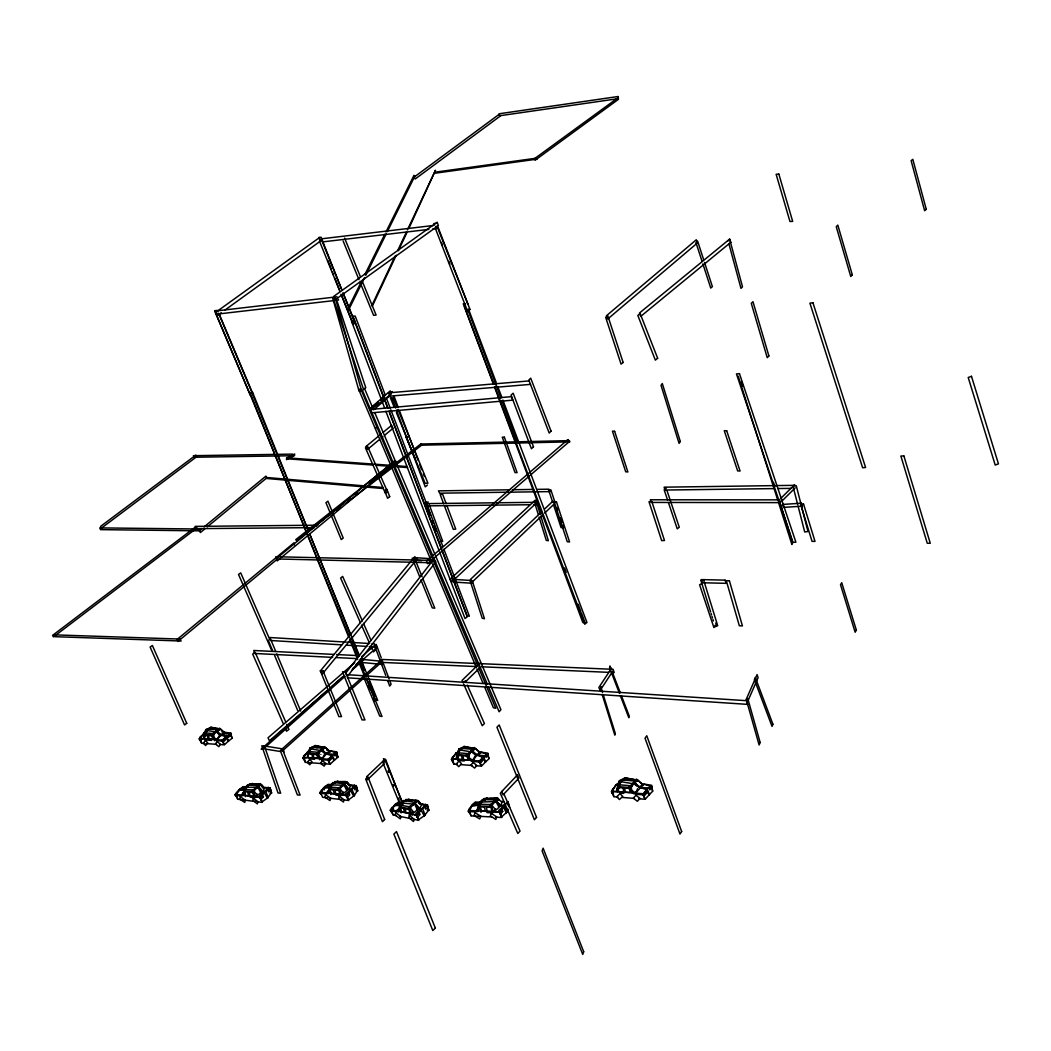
<?xml version="1.0" encoding="UTF-8"?>
<svg xmlns="http://www.w3.org/2000/svg" width="1051" height="1051" viewBox="0 0 1051 1051"><rect width="100%" height="100%" fill="white"/><g stroke="black" fill="none" stroke-linecap="round" stroke-linejoin="round"><path stroke-width="0.75" stroke-dasharray="5 3.75" d="M319.819 754.211L321.33 754.434"/><path stroke-width="1.5" d="M457.947 758.205L457.921 760.517L458.131 759.006M458.551 753.239L458.709 749.271L464.135 746.486L464.082 747.55M205.116 735.805L206.101 729.447L203.881 733.164L203.513 737.368L205.746 733.651M205.392 736.869L205.51 735.49M309.48 753.147L310.15 747.878L308.035 751.82L307.509 756.208M618.842 785.058L619.341 780.867L624.951 777.858L624.82 778.975M458.157 755.551L458.972 749.547L458.538 756.011M618.816 785.964L619.63 781.169L619.486 788.171M618.264 789.156L618.54 787.567M252.082 784.506L252.411 783.402L246.105 786.739L245.133 789.879M408.576 800.087L408.957 798.996L402.165 802.438M337.397 782.167L337.791 781.038L331.485 784.453L330.342 787.672M246 788.368L246.985 785.898L242.558 795.896L245.146 790.536M401.298 803.844L397.909 811.096L402.651 801.637L408.287 799.824M637.589 788.631L635.198 794.201L644.421 794.924L647.403 787.922L640.033 787.37M331.236 786.122L332.339 783.586L327.859 793.847L330.29 788.355M747.668 701.503L758.099 677.685L757.088 674.611L745.882 700.137M402.559 802.767L403.111 801.545L398.132 811.963L401.062 806.156M479.453 805.184L481.135 801.598L487.02 797.827L486.455 799.102L488.925 798.786M395.176 255.958L371.804 305.618L372.33 306.104L396.227 255.301M397.856 250.269L406.356 232.166M407.42 229.919L435.508 170.223L408.984 228.159M398.368 250.755L406.868 232.665M508.132 809.217L506.437 812.817L503.219 806.879L504.927 803.292M470.073 811.333L469.324 812.87L468.155 811.109L469.652 808.035M474.842 756.326L472.333 761.476L480.557 762.067L483.683 755.616L475.472 755.038L470.914 751.229L474.356 747.537L480.189 752.516L478.494 754.355M360.927 282.522L347.855 308.928L348.748 309.664L364.631 277.569M364.868 274.561L384.85 234.189M385.953 231.982L413.976 175.359L414.83 176.108L387.359 231.614M365.748 275.309L386.269 233.834M479.808 804.724L477.706 811.714L481.87 800.665L480.425 803.49M324.995 753.646L321.685 759.728L329.186 760.267L332.484 754.171L324.995 753.646L320.7 750.007L324.404 746.538L329.896 751.294M495.428 808.731L493.865 811.503L500.079 812.502L503.968 805.539L499.829 804.882M471.886 806.222L469.166 810.82L471.006 815.668M613.285 788.605L611.393 791.771L612.378 793.728L613.14 792.454M375.838 427.573L375.549 428.887M619.919 786.726L616.963 791.429L611.774 791.705L616.214 784.65L619.67 784.466M612.772 671.221L600.108 690.454L598.86 687.485L611.537 668.265M321.553 793.466L320.91 794.438L319.754 792.756L321.685 789.853M453.323 756.523L451.365 759.439L452.364 761.279L453.152 760.123M458.972 755.17L456.265 759.072L451.759 759.387L456.265 752.897L457.776 752.779M329.764 788.946L326.296 793.939L320.148 793.15L324.483 786.923L330.645 787.698M236.711 795.515L236.041 796.461L234.885 794.832L236.882 791.994M343.309 791.955L341.444 794.556L346.804 795.804L351.441 789.288L347.881 788.46M244.555 791.114L241.06 795.988L235.306 795.213L239.681 789.13L245.435 789.892M392.023 810.938L391.287 811.95L390.105 810.203L392.325 807.181L393.494 808.928M304.869 755.13L302.833 757.889L303.844 759.65L304.251 759.098M257.245 794.057L255.354 796.592L260.438 797.814L265.154 791.469L261.765 790.654M320.7 792.52L324.05 788.211L324.404 789.8M413.293 811.595L411.558 813.829L416.879 815.523L422.095 808.784L418.548 807.667M200.991 739.641L200.163 740.679L199.151 738.998L201.214 736.396M204.209 733.138L199.572 738.958L203.185 738.603M239.234 790.391L235.805 794.595L237.802 799.049M410.796 561.549L320.371 670.958L322.486 673.744L416.8 559.408L414.83 556.675L411.808 560.328M394.861 805.513L391.077 810.019L393.074 814.683M506.937 802.78L507.975 801.545L508.631 803.897L507.935 804.724M616.727 784.519L612.378 789.682L613.81 796.316M376.429 699.257L374.59 701.201L373.473 698.442M456.791 752.779L452.245 757.495L452.705 759.361M502.575 790.904L500.315 793.269L517.801 833.469L520.035 831.078L503.757 793.597M795.213 487.835L782.01 500.999L781.182 498.003L794.411 484.866M728.093 240.824L729.67 239.273L742.505 286.805L740.968 288.394L728.96 244.016M465.002 682.257L480.228 667.398M479.65 663.299L462.046 680.431L463.228 682.414M471.82 806.301L475.564 802.662L475.985 804.278M615.308 786.017L619.42 782.089M541.396 512.06L470.414 579.469L472.004 582.241L542.907 514.754M544.943 508.697L552.879 501.169L554.363 503.836L544.681 513.059M635.96 791.928L633.95 793.807L628.183 787.816L634.173 782.194L638.614 786.765M453.533 580.191L451.562 582.031L450.183 579.246L535.34 500.105L536.627 502.798M454.518 579.272L535.721 503.639M308.416 751.596L303.647 756.024L305.263 761.988M463.123 682.887L465.37 680.798L466.013 682.23M333.995 702.593L280.945 750.046L283.402 750.059L334.244 704.525M335.098 701.608L380.291 661.171L382.735 661.092L351.743 688.852M335.348 703.539L350.666 689.824M382.643 762.067L385.021 759.926L402.494 802.557L400.142 804.711L383.221 763.499M473.607 759.032L471.282 761.121L466 755.551L471.82 750.361L475.88 754.605M455.359 754.145L458.998 750.887M487.112 753.541L483.224 756.996L485.181 762.238L489.043 758.769L488.268 756.667M328.516 689.351L261.173 749.14L263.433 748.877L345.056 676.332M329.62 688.366L342.797 676.66M355.816 665.099L362.253 659.371L364.513 659.03L351.586 670.525M507.935 802.255L503.455 806.196L499.317 805.552M371.831 406.987L390.197 390.893L391.13 393.061M374.59 409.102L390.302 395.294M373.381 651.922L375.352 650.175M327.965 689.955L269.437 740.81L268.031 737.802L343.138 672.693M331.525 686.868L344.452 675.635M352.61 668.554L356.092 665.533M363.002 659.529L376.692 647.626L375.404 644.71L361.702 656.599M204.735 733.046L199.913 737.211L201.556 742.912M344.308 671.681L354.778 662.603M323.091 757.429L320.778 759.4L315.865 754.106L321.619 749.179L325.39 753.225M427.402 485.036L425.248 486.849L396.424 410.192M306.945 752.884L309.388 750.834M472.411 804.527L475.091 802.281M217.846 738.446L215.6 740.311L210.962 735.28L216.585 730.616L217.82 731.956M275.874 560.314L177.882 641.452L177.33 639.271L294.004 542.815L294.451 544.943M280.367 558.331L277.241 560.919L276.203 558.751L394.637 460.758L395.583 462.834L281.418 557.464M378.032 436.559L366.024 446.465L367.508 449.421L379.503 439.502M379.739 435.153L381.447 433.748M383.142 432.342L391.603 425.366L393.048 428.296L384.6 435.285M381.211 438.096L382.906 436.677M204.958 528.771L200.399 532.529L199.467 530.702L201.753 528.824M207.231 526.906L266.77 477.916L265.903 476.129L204.039 526.945M203.263 734.255L205.668 732.324M326.48 792.493L329.686 789.958L329.397 788.946M343.782 503.495L296.645 540.713L295.751 539.662L395.452 460.824L396.385 461.954L382.314 473.055M348.209 499.987L350.443 498.227M354.91 494.693L357.156 492.919M371.923 481.266L377.69 476.72M325.048 787.435L328.254 784.9L328.687 786.411M390.079 393.324L392.299 391.589M370.845 407.88L369.584 408.852L372.448 408.537L391.261 394.033M372.12 406.895L378.413 402.047M380.922 400.116L384.679 397.225M314.091 526.065L317.428 523.49M327.531 515.713L329.791 513.978M369.308 483.591L371.699 481.752M374.09 479.913L420.978 443.864L421.845 445.02L348.971 500.972M316.009 526.288L318.243 524.58M336.307 510.694L340.892 507.186M345.503 503.639L347.815 501.866M241.717 794.569L244.975 792.086M239.168 790.457L243.504 787.16L243.937 788.644M666.242 488.295L664.166 489.845L667.661 500.289M394.782 805.591L399.485 802.097L399.905 803.66M396.201 810.781L400.904 807.286L400.615 806.248M221.275 312.751L217.675 315.339L216.072 312.094L319.11 237.854L320.594 240.981M224.861 310.15L319.504 241.769M338.54 297.367L438.385 225.558L437.163 222.221L333.574 296.5M217.833 310.833L215.35 312.581L250.44 395.518M324.943 786.568L327.925 784.506M240.206 788.789L243.215 786.779L244.042 788.71M641.622 786.266L635.697 793.177L629.68 788.841L633.832 783.14L639.849 787.462L634.528 782.417L637.839 780.223L643.159 785.242L642.397 785.754M336.267 298.773L333.89 300.35L363.449 389.277L365.761 387.635L337.266 301.782M619.184 782.969L615.571 785.32L619.026 785.15M395.938 803.765L399.196 801.65L400.024 803.713M702.396 583.16L699.598 584.829L713.892 627.513L716.664 625.831L715.718 623.007M459.248 751.36L455.622 753.501L457.119 753.396M416.406 801.768L412.373 804.041L402.664 803.043M402.533 802.136L406.566 799.864L412.517 800.481M309.69 750.926L307.234 752.28L308.56 752.161M205.996 732.416L203.552 733.677L204.748 733.572M329.173 752.411L326.349 753.817L322.315 758.835L317.139 754.999L321.159 750.007L326.336 753.83L321.869 749.376L325.56 747.55L330.027 751.977M639.612 786.476L644.499 784.322L652.08 786.739L645.984 789.446L638.404 787.015M211.934 727.896L206.324 730.34L214.811 731.772L220.434 729.315L219.304 729.118M479.637 804.685L478.35 805.224L481.358 800.836L486.193 798.813M221.472 734.15L227.042 732.915M337.121 781.905L331.893 783.718L327.557 793.071L331.236 784.388L329.462 787.646L330.881 787.146M251.806 784.256L246.551 786.017L242.321 795.134L245.881 786.673L244.331 789.853L245.75 789.367M479.952 802.793L474.671 803.595L471.071 806.327L479.913 804.987M490.042 798.629L491.159 798.484M434.102 225.4L321.396 238.827L322.802 241.875L428.9 229.381M432.854 228.908L436.809 228.448L435.889 226.307M334.376 300.547L216.795 314.157L215.166 311.07L337.003 296.802L338.619 300.06L335.794 300.389M245.75 787.646L242.807 787.948L238.288 790.483L245.632 789.708M332.129 785.228L327.505 785.714L323.117 788.303L330.842 787.501M217.386 310.4L214.759 310.662L249.363 392.798L251.99 392.614L218.555 313.185M496.978 798.379L497.99 798.274L499.264 800.074M251.833 784.572L255.813 784.217M337.187 782.233L341.365 781.852M529.152 380.922L388.476 392.851L389.816 396.135L530.479 384.377M309.217 751.583L307.89 751.701L303.24 757.837L307.247 757.508M425.8 502.247L428.296 502.076M440.238 541.515L442.734 541.37L429.268 504.703M257.219 784.585L261.384 784.388L263.42 786.871L262.592 786.91M342.849 782.233L347.237 782.036L349.247 784.585L348.367 784.624M400.286 802.806L393.849 805.631L401.6 805.355M408.314 800.192L412.504 800.113M193.384 455.687L274.272 454.4M276.544 454.374L292.493 454.111L293.452 455.727L277.503 455.963M194.356 457.238L276.36 455.989M509.853 489.779L438.438 490.87L439.699 493.195L508.631 492.196M512.336 489.74L533.645 489.424M537.429 489.359L548.872 489.188L550.12 491.605L536.155 491.802M795.173 485.326L664.101 487.178L665.047 490.042L773.444 488.61M509.866 492.183L534.893 491.829M777.95 488.544L791.534 488.373M481.884 802.058L475.472 802.136L476.445 804.935M492.275 505.15L427.35 505.873L425.983 503.626L535.984 502.312L537.337 504.664L533.527 504.703M493.51 505.137L529.717 504.743M313.75 525.237L195.223 526.38L195.775 528.653L314.302 527.628M334.678 781.616L345.687 781.524L347.618 784.125M249.363 783.967L259.807 783.901L262.737 787.685M433.853 223.495L435.942 223.508M278.66 558.987L431.252 562.732L430.017 560.367L275.796 556.715L277.044 558.948M258.677 784.585L250.177 784.361L245.198 787.16L255.84 787.462L260.806 784.65L259.742 784.624M416.603 800.678L418.364 800.731L420.453 803.358L418.692 803.319M486.941 812.581L492.906 812.765M465.567 303.87L463.255 303.792L493.458 384.298M407.657 436.901L405.896 436.822L411.506 450.051M379.779 659.358L613.088 669.316L614.178 672.587L611.354 672.469M382.328 662.432L477.075 666.584M481.686 666.781L608.542 672.338M331.853 784.572L328.175 784.401L330.119 789.669M348.512 785.347L355.961 785.701L357.892 791.009L356.026 790.917M334.152 654.418L253.725 650.49L254.657 653.472L332.641 657.387M336.596 654.537L356.342 655.509M245.172 786.765L243.425 786.673L244.41 789.235M262.711 787.619L264.471 787.711M266.245 787.79L269.779 787.961L271.749 793.137L269.976 793.045M336.307 657.571L357.274 658.622M491.54 816.942L471.032 815.878L468.917 810.505L499.79 812.068L501.892 817.481L495.665 817.166M269.673 637.51L345.582 642.069M346.764 642.135L351.533 642.424M353.924 642.568L369.584 643.514M372.015 643.659L374.445 643.803L375.338 646.93M270.567 640.493L341.72 644.867M346.462 645.156L352.427 645.524M354.818 645.669L366.838 646.404M369.269 646.549L374.117 646.851M429.977 558.62L416.143 557.739L417.667 560.459L421.609 560.708M347.907 674.716L746.722 700.702L747.524 704.367L347.303 677.803M405.712 799.496L416.695 800.231L418.298 802.36M204.603 743.504L201.634 743.293L199.375 738.577L221.84 740.062L224.099 744.817L219.567 744.515M206.101 743.596L216.572 744.305M373.039 464.069L287.606 457.894L288 458.88L373.407 465.081M374.392 464.174L390.709 465.343M396.188 465.738L407.21 466.539M323.301 763.683L305.329 762.382L303.056 757.456L327.623 759.19L329.896 764.156L324.943 763.801M376.113 465.278L391.09 466.368M396.569 466.762L407.578 467.564M457.435 764.392L453.822 764.13L451.575 758.98L478.914 760.924L481.148 766.126L475.643 765.719M461.061 764.655L471.978 765.456M617.922 797.078L613.823 796.75L611.603 791.272L642.647 793.702L644.867 799.246L638.601 798.734M622.034 797.407L634.449 798.405M285.241 479.085L266.481 477.469L266.823 478.507L383.352 488.57L383.011 487.493L366.904 486.114M286.503 479.19L365.577 485.996M205.392 739.891L211.54 740.429M308.324 751.452L318.374 752.345L319.635 759.781M458.748 760.477L464.306 760.99M309.572 758.861L314.591 759.321M360.27 659.213L381.736 661.25L382.433 664.442L360.979 662.38M714.798 625.476L717.715 625.765L703.75 580.402L700.82 580.165L710.634 611.971M619.643 792.953L623.834 793.36M416.63 800.901L417.746 801.02M335.821 795.134L340.813 795.646L339.394 787.922L329.423 786.949L330.842 794.635M250.112 797.157L254.828 797.656L253.396 790.142L244.003 789.17L245.422 796.658M419.677 804.094L427.126 805.013L429.058 810.479L427.192 810.255M327.767 797.932L322.604 797.289L320.424 792.218L346.502 795.397L348.669 800.507L343.414 799.864M329.502 798.143L341.667 799.64M255.735 801.545L237.736 799.246L235.529 794.306L260.149 797.42L262.343 802.399L257.39 801.768M478.507 751.82L487.06 753.028L489.057 758.428M482.212 757.443L483.92 757.692M221.879 731.851L230.156 733.046L232.179 737.973M642.87 783.954L650.714 785.097L652.697 790.851M326.848 750.414L335.965 751.741L338.002 756.917L336.478 756.681M534.223 501.327L536.352 501.629L540.385 514.727M226.648 737.171L228.028 737.368M501.734 801.296L503.797 801.611M470.047 747.944L475.656 748.851L470.099 751.662L459.602 749.941L465.173 747.156L468.654 747.721M280.197 751.465L265.023 749.021L263.985 745.908L282.982 748.943L284.02 752.082M365.249 675.767L362.95 675.399L363.515 676.765M630.009 779.211L626.015 778.555L620.471 781.629L632.479 783.626L638.023 780.525L631.598 779.474M218.161 728.934L212.788 728.041M409.325 814.525L410.98 814.84L409.693 806.879L399.84 805.027L401.14 812.948M625.017 777.727L636.538 780.026M464.161 746.368L474.211 748.378M315.129 745.461L324.063 747.327M210.923 727.161L219.028 728.868M396.398 815.629L392.995 814.906L390.801 809.704L416.577 815.09L418.758 820.345L413.569 819.255M399.814 816.351L411.834 818.887M350.811 784.992L356.158 786.214L350.837 789.905L347.264 789.091M264.891 787.265L269.976 788.46L264.537 792.073L261.147 791.272M626.711 778.279L631.283 779.369M465.856 746.906L469.85 747.878M316.85 745.987L319.688 746.709M213.918 728.001L215.862 728.501M632.978 779.277L636.394 780.315M471.334 747.76L474.816 748.851M421.99 803.897L427.31 805.552L421.412 809.428L417.864 808.311M321.737 746.775L324.812 747.787M217.071 728.396L218.372 728.829M400.825 804.16L403.019 804.908L385.612 759.387L383.418 758.691L384.587 761.752M228.08 733.296L231.22 734.413L225.19 736.554L219.961 734.675M636.683 785.977L633.28 783.14L636.459 779.08L642.778 784.44M220.907 735.897L215.665 731.391L219.488 728.146L224.691 732.665M260.884 789.091L258.415 786.963L258.599 784.112L259.82 785.176M497.701 800.323L495.139 798.077L497.438 802.11M345.661 782.85L344.413 781.747L344.452 784.663L346.948 786.857M416.695 801.519L415.421 800.35L415.106 803.621L417.654 805.946M485.326 800.744L483.867 798.563L496.624 797.748L498.069 799.942M355.317 786.568L354.358 784.874L350.548 790.549L353.767 796.185L357.563 790.51L356.276 788.25M426.443 805.867L425.471 804.12L421.083 810.085L424.341 815.931L428.716 809.953L427.429 807.615M507.975 804.449L509.262 806.826M498.502 806.327L495.836 801.387L489.989 804.711L493.536 811.293M346.41 789.787L344.084 785.044L338.291 787.961L341.391 794.306M261.042 793.492L258.034 787.33L252.358 790.181L255.367 796.343M417.681 810.689L414.698 804.015L408.603 806.813L412.334 815.169M467.288 685.107L484.432 723.561L482.225 725.676L463.767 684.319M362.385 620.918L342.639 576.395L340.616 578.089L360.388 622.639M363.462 623.361L371.042 640.466M361.465 625.082L369.059 642.187M371.226 647.061L372.304 649.492M377.48 475.236L365.446 447.871L367.456 446.071L379.464 473.423M378.807 478.258L385.415 493.326L387.399 491.5L380.79 476.445M283.244 723.6L252.687 654.064L255.157 652.316L285.649 721.814M285.465 728.671L286.581 731.207L288.986 729.42L286.765 724.349M370.504 408.143L371.463 410.337M269.634 639.192L240.718 572.874L238.511 574.45L271.881 650.845M432.881 556.045L362.464 390.46L364.552 388.62L373.578 409.864M433.459 557.385L487.414 684.28M488.649 687.183L499.107 711.777L500.933 709.701L435.403 555.414M423.303 473.817L424.42 476.431M412.623 452.679L414.869 457.96M374.773 412.688L434.838 554.087M431.987 562.627L358.601 389.212L360.953 389.343L478.113 666.479M432.552 563.94L476.366 667.49M476.97 668.935L483.092 683.373M484.918 687.696L493.405 707.757L495.77 708.243L478.73 667.924M219.015 313.645L252.844 393.718M272.577 650.622L268.347 640.532L270.449 638.798L275.717 651.397M274.692 655.653L297.656 710.397M276.768 653.906L300.717 711.093M207.165 731.562L206.364 729.67L211.934 727.555L212.328 728.501M332.024 511.062L327.925 501.169L325.955 502.667L330.067 512.56M333.049 513.532L343.217 538.059L341.273 539.583L331.091 515.029M366.365 678.512L382.025 716.493L379.726 716.086L364.066 678.131M343.138 241.047L358.982 279.697M360.033 282.259L373.565 315.3L376.113 315.077L362.569 281.996M357.721 657.02L249.56 393.008L251.964 393.061L308.337 530.821M360.007 662.616L365.157 675.162M366.287 677.948L375.352 700.071L377.743 700.426L360.677 658.727M344.623 238.13L360.48 276.873M309.533 533.763L359.534 655.929M393.14 397.409L396.792 406.409M398.001 409.404L427.928 483.184L425.13 483.315L396.411 412.596M390.328 397.62L393.98 406.619M341.851 289.905L321.527 239.773L319.517 241.27L339.88 291.429M342.968 292.664L355.212 322.841L353.267 324.391L340.997 294.201M415.368 560.117L414.685 558.449L412.163 558.173L412.833 559.841M416.038 561.799L422.108 576.802M422.778 578.47L434.799 608.201L432.276 607.885L420.925 579.837M413.516 561.523L419.585 576.513M348.63 636.972L250.335 393.665L252.424 391.944L308.009 529.704M349.773 639.796L357.734 659.502M358.877 662.301L364.513 676.266M368.441 685.988L369.558 688.76M309.795 534.118L349.957 633.648M352.808 640.716L358.483 654.773M361.872 663.181L364.684 670.157M369.177 681.284L371.975 688.208M372.527 689.601L375.312 696.498M437.019 226.228L467.931 304.081M441.394 242.466L442.471 245.172M448.895 261.318L449.959 263.998M319.964 240.324L318.821 237.421L321.107 237.25L341.536 289.13M327.938 260.556L331.341 269.187M332.471 272.064L333.601 274.928M334.73 277.792L339.237 289.235M341.483 294.937L352.65 323.274L354.949 323.209L343.782 294.832M457.106 758.599L457.553 759.715M416.564 815.313L415.802 813.343L422.594 808.639L425.143 815.156L418.364 819.872L417.339 817.271M611.248 669.303L609.961 665.953L609.58 667.753L610.881 671.116M612.549 672.653L620.248 692.688M621.535 696.012L629.181 715.876L628.826 717.728L620.313 695.631M611.301 672.233L619.459 693.41M388.082 770.895L388.66 772.406M393.31 784.545L393.889 786.069M398.513 798.143L399.091 799.653M399.669 801.151L400.247 802.662M383.549 396.463L352.939 316.062L355.212 316.101L385.27 395.11M384.666 399.393L388.016 408.169M389.12 411.099L441.617 548.937M442.143 550.317L467.117 615.899L469.39 616.228L443.89 549.2M387.766 408.235L354.069 319.872L351.586 321.448L384.784 408.405M389.422 412.583L441.499 549.161M442.011 550.527L467.288 616.806L465.015 618.514L439.699 552.209M385.888 411.309L439.173 550.842M464.45 306.537L493.799 384.049M494.837 386.768L584.75 624.255L586.957 622.455L502.864 400.037M386.939 399.525L390.289 408.3M390.841 409.772L442.826 546.428M468.483 309.099L496.177 382.367M497.727 386.44L501.839 397.317M443.68 503.849L440.172 494.522L442.642 494.285L446.15 503.626M444.56 506.175L453.283 529.323L455.753 529.126L447.03 505.951M467.682 309.493L500.893 398.119M501.918 400.838L517.394 442.156M564.532 567.934L566.174 572.322M578.142 604.259L580.848 611.472M581.387 612.904L585.144 622.954L582.832 622.534L494.482 387.031M393.889 395.807L398.237 407.381M399.419 410.534L413.503 448.041M414.672 451.142L415.447 453.204M415.841 454.242L418.153 460.43M419.704 464.542L420.479 466.605M420.86 467.629L421.635 469.692M391.668 397.554L395.623 408.09M381.198 657.742L376.219 644.381L374.8 646.181L380.79 662.209M383.181 663.076L389.12 678.985M390.105 681.626L391.09 684.267L389.711 686.093L387.74 680.812M381.789 664.876L385.756 675.504M426.772 504.874L430.634 515.397M432.565 520.639L433.524 523.253M434.483 525.868L436.415 531.097M310.794 749.087L310.439 748.102L316.246 745.882L316.955 747.852M616.569 789.564L617.41 791.942M507.725 801.716L509.63 807.352M667.109 490.909L679.274 527.234L677.225 528.811L668.541 502.89M555.059 502.588L550.869 489.897L548.543 489.727L552.734 502.404M556.728 507.646L557.569 510.169M560.065 517.723L561.72 522.754M562.548 525.277L563.375 527.786L561.05 527.576L553.562 504.94M703.553 259.4L697.614 241.139L695.946 242.571L701.897 260.858M704.538 262.435L712.381 286.608L710.739 288.079L702.883 263.893M741.428 381.855L742.807 386.177M773.457 482.317L774.784 486.482M778.752 498.949L792.73 542.776L791.902 544.471L778.344 501.971M738.209 376.179L777.898 500.591M602.578 692.609L600.62 686.316L601.211 691.453M603.563 695.749L615.203 733.125L614.835 735.161L602.197 694.606M711.093 613.482L711.553 614.98M712.026 616.49L712.486 617.988M712.946 619.486L713.406 620.983M541.186 517.328L548.386 540.726L546.257 540.372L539.058 517M535.038 503.941L538.257 514.399M459.668 750.191L459.366 749.166L465.409 746.827L465.698 747.839M800.98 504.138L796.264 485.733L792.966 486.193L797.696 504.585M801.374 505.662L807.983 531.53L804.711 531.964L798.077 506.122M458 757.745L458.315 758.993M453.165 761.226L453.782 763.709M617.87 789.827L618.159 791.14M620.471 782.916L620.024 780.762L626.449 778.239L626.672 779.317M492.643 811.398L491.329 804.58L479.414 804.251L481.003 812.397M204.643 735.647L204.13 732.81L213.366 733.611L214.614 740.705M469.639 759.939L468.654 753.712L457.513 752.726L458 755.827M618.829 787.409L618.422 784.65L631.034 785.846L632.045 792.782M205.957 732.56L205.733 729.749L210.949 727.279L211.093 729.236M309.874 751.123L309.782 748.194L315.129 745.579L315.155 746.591M286.621 458.065L286.503 459.655L294.53 455.543L294.661 453.953L286.621 458.065M456.778 755.551L456.41 757.679L459.064 748.929L456.778 755.551M478.336 805.25L477.128 810.965L479.611 807.26L480.806 801.545L478.336 805.25M617.476 787.646L616.95 789.905L619.696 780.512L617.476 787.646M240.351 796.789L239.799 799.141L244.778 802.452L245.343 800.1L240.351 796.789M253.33 798.103L252.752 800.284L257.35 803.897L257.942 801.716L253.33 798.103M395.78 812.765L395.15 815.064L400.3 818.847L400.943 816.535L395.78 812.765M325.547 794.766L324.864 797.183L330.014 800.573L330.71 798.169L325.547 794.766M339.289 796.106L338.606 798.34L343.401 802.044L344.084 799.798L339.289 796.106M409.391 815.234L408.721 817.415L413.45 821.527L414.133 819.346L409.391 815.234M583.686 951.707L582.74 954.466L542.093 850.837L543.131 848.196L583.686 951.707M501.931 802.36L500.749 805.578L495.98 801.125L497.189 797.906L501.931 802.36M491.316 813.316L490.331 815.799L495.809 819.465L496.795 816.982L491.316 813.316M772.905 724.218L772.025 726.399L754.382 679.577L755.288 677.448L772.905 724.218M760.149 742.492L759.111 744.988L746.696 701.017L747.76 698.534L760.149 742.492M475.105 812.843L473.962 815.55L479.703 818.9L480.859 816.193L475.105 812.843M494.785 799.877L491.421 806.445L478.914 806.117L482.291 799.575L494.785 799.877M634.883 781.09L631.139 787.803L618.422 786.542L622.166 779.855L634.883 781.09M216.966 741.494L215.508 744.069L218.871 746.696L220.329 744.134L216.966 741.494M479.755 805.211L475.945 811.911L468.431 811.543L472.227 804.856L479.755 805.211M226.661 735.319L223.311 741.1L216.401 740.613L219.751 734.859L226.661 735.319M856.355 630.153L855.146 632.216L840.511 584.737L841.746 582.727L856.355 630.153M472.516 749.337L468.707 755.524L457.5 754.487L461.31 748.312L472.516 749.337M350.653 786.043L348.63 789.156L344.202 784.808L346.226 781.694L350.653 786.043M343.441 783.534L339.434 789.682L328.871 788.684L332.891 782.561L343.441 783.534M322.315 760.661L320.581 763.315L324.115 766.087L325.863 763.433L322.315 760.661M680.312 441.499L679.077 443.377L661.026 385.349L662.301 383.536L680.312 441.499M681.639 831.499L679.958 834.021L645.025 738.222L646.772 735.779L681.639 831.499M322.329 748.22L318.4 754.079L308.311 753.133L312.239 747.287L322.329 748.22M257.495 785.859L253.422 791.85L243.464 790.864L247.537 784.9L257.495 785.859M217.294 729.696L213.353 735.253L204.13 734.413L208.059 728.882L217.294 729.696M414.173 802.333L409.667 808.692L399.235 806.787L403.742 800.468L414.173 802.333M271.421 792.638L267.479 798.182L264.248 792.69L268.202 787.16L271.421 792.638M502.733 811.398L500.526 814.499L499.54 812.554L501.747 809.467L502.733 811.398M264.668 788.289L262.487 791.337L258.139 787.094L260.333 784.059L264.668 788.289M421.701 805.079L419.283 808.442L414.817 803.779L417.247 800.415L421.701 805.079M205.431 740.429L203.369 743.202L205.615 745.54L207.691 742.768L205.431 740.429M395.373 804.199L390.552 810.584L396.555 811.963L401.377 805.565L395.373 804.199M476.944 755.249L472.897 760.53L467.38 756.497L471.413 751.229L476.944 755.249L480.438 753.252L475.604 748.588L472.109 750.559L476.957 755.222M433.84 559.106L345.569 673.297L347.684 676.095L435.81 561.851L433.84 559.106M473.029 762.448L470.887 765.194L474.645 768.097L476.786 765.351L473.029 762.448M309.69 759.439L307.326 762.317L309.703 764.773L312.068 761.896L309.69 759.439M220.986 735.03L217.045 739.786L212.171 736.134L216.099 731.391L220.986 735.03L224.743 733.309L220.565 729.105L216.808 730.8L220.999 735.017M348.735 792.966L346.213 795.843L347.25 797.683L349.773 794.806L348.735 792.966M647.035 789.34L642.897 794.03L645.393 799.062L649.531 794.372L647.035 789.34L650.753 785.636L652.71 791.219L648.927 795.016L646.956 789.419M263.433 796.842L260.898 799.64L259.847 797.867L262.395 795.055L263.433 796.842M852.308 274.85L850.771 276.531L836.254 226.753L837.818 225.098L852.308 274.85M646.707 793.098L643.856 796.198L643.265 794.425L646.115 791.311L646.707 793.098M458.972 761.095L456.213 764.09L458.735 766.678L461.507 763.683L458.972 761.095M536.549 817.402L534.394 819.741L496.939 727.239L499.172 724.967L536.549 817.402M636 795.265L633.319 798.143L637.366 801.256L640.046 798.392L636 795.265M419.047 812.607L416.249 815.563L417.313 817.442L420.098 814.486L419.047 812.607M517.447 774.955L501.59 791.653L503.035 794.884L518.866 778.174L517.447 774.955M485.785 761.647L481.647 765.956L479.164 761.239L483.302 756.93L485.785 761.647M652.027 787.462L649.768 789.827L649.505 787.698L651.778 785.333L652.027 787.462M551.039 431.12L549.187 433.051L528.824 380.055L530.716 378.176L551.039 431.12M768.885 355.974L767.23 357.695L751.294 303.371L752.976 301.69L768.885 355.974M482.264 758.73L479.44 761.581L480.084 763.262L482.895 760.398L482.264 758.73M435.337 928.046L432.815 930.582L393.875 834.074L396.503 831.604L435.337 928.046M384.653 819.491L382.446 821.685L365.695 779.027L367.942 776.873L384.653 819.491M334.573 759.939L330.382 763.998L327.886 759.479L336.018 752.227L337.949 757.232L333.955 760.49L331.998 755.485L334.573 759.939M619.998 793.636L616.701 796.789L619.446 799.548L622.744 796.408L619.998 793.636M330.934 757.114L328.083 759.807L328.766 761.41L331.604 758.717L330.934 757.114M383.326 760.885L366.576 776.768L367.364 779.842L384.114 763.946L383.326 760.885M533.488 446.793L531.425 448.751L511.036 395.123L513.151 393.219L533.488 446.793M500.526 805.867L495.927 810.15L491.671 805.04L496.269 800.757L500.526 805.867M226.254 736.501L222.089 740.351L224.559 744.673L228.724 740.824L226.254 736.501M488.347 755.249L485.996 757.403L485.693 755.406L488.045 753.252L488.347 755.249M225.059 738.091L222.247 740.653L222.957 742.19L225.755 739.628L225.059 738.091M507.029 812.029L501.458 817.021L498.778 810.387L504.362 805.408L507.029 812.029M356.906 787.764L354.726 789.708L354.095 787.475L356.276 785.544L356.906 787.764M567.829 439.646L426.535 561.024L427.534 563.651L568.696 442.143L567.829 439.646M926.273 209.333L924.63 210.739L911.125 160.685L912.807 159.318L926.273 209.333M697.352 243.017L607.688 319.044L606.519 315.681L696.288 239.773L697.352 243.017M270.751 789.971L268.504 791.863L267.86 789.695L270.107 787.803L270.751 789.971M427.468 804.843L425.024 806.892L425.642 809.191L428.085 807.142L427.468 804.843M337.226 753.856L334.783 755.892L334.441 753.987L336.898 751.964L337.226 753.856M730.787 242.334L640.69 316.43L639.494 313.001L729.709 239.037L730.787 242.334M657.663 358.26L655.351 360.138L637.812 315.418L640.151 313.566L657.663 358.26M623.125 362.45L621.062 364.132L605.665 317.323L607.767 315.681L623.125 362.45M348.38 789.432L343.519 793.347L339.67 788.368L344.531 784.466L348.38 789.432M262.224 791.6L257.39 795.41L253.646 790.575L258.48 786.765L262.224 791.6M389.698 496.65L387.583 498.292L384.666 490.804L386.821 489.162L389.698 496.65M231.036 733.243L228.553 735.148L228.908 736.961L231.391 735.056L231.036 733.243M232.126 738.275L228.106 741.349L226.188 736.567L230.208 733.506L232.126 738.275M196.077 526.577L52.55 635.408L53.47 636.906L196.918 527.996L196.077 526.577M186.736 723.298L184.556 724.954L150.122 647.088L152.369 645.485L186.736 723.298M196.484 456.857L101.316 528.18L100.607 526.38L195.828 455.109L196.484 456.857M418.994 808.718L413.752 812.659L409.943 807.352L415.184 803.424L418.994 808.718M497.53 798.563L493.418 801.637L480.346 802.058L484.485 798.996L497.53 798.563M354.476 795.449L348.275 800.061L345.674 793.755L351.901 789.17L354.476 795.449M499.08 114.388L414.068 177.159L415.198 178.985L500.145 116.149L499.08 114.388M618.067 97.73L534.736 158.53L535.13 160.212L618.408 99.359L618.067 97.73M268.202 797.473L261.949 801.966L259.361 795.83L265.627 791.337L268.202 797.473M469.981 309.467L467.485 311.004L435.442 228.606L437.991 227.121L469.981 309.467M346.685 782.299L341.825 785.176L330.592 784.887L335.453 782.01L346.685 782.299M325.508 747.787L319.846 750.414L310.492 748.824L316.154 746.223L325.508 747.787M481.726 752.398L475.669 754.841L482.238 757.009L488.295 754.552L481.726 752.398M337.108 753.199L330.999 755.485L325.206 753.449L331.315 751.176L337.108 753.199M971.479 376.311L968.207 377.506L995.218 465.041L998.45 463.872L971.479 376.311M617.988 96.534L499.199 113.758L499.632 115.768L618.422 98.636L617.988 96.534M536.457 158.162L434.772 172.233L435.311 173.179L536.995 159.148L536.457 158.162M812.935 302.767L809.914 303.161L862.621 467.761L865.59 467.498L812.935 302.767M511.43 396.647L370.044 409.522L371.384 412.846L512.743 400.142L511.43 396.647M739.457 373.657L736.462 373.92L792.953 542.316L795.896 542.211L739.457 373.657M801.322 503.206L782.417 504.454L783.481 507.383L802.386 506.148L801.322 503.206M778.857 174.124L776.124 174.269L789.958 221.498L792.677 221.406L778.857 174.124M651.856 501.616L649.006 501.747L661.644 540.595L664.482 540.503L651.856 501.616M569.34 440.619L420.952 444.021L421.543 445.19L569.918 441.854L569.34 440.619M345.372 671.747L342.455 671.773L362.056 719.909L364.973 719.935L345.372 671.747M903.899 455.976L900.865 456.016L927.245 543.209L930.266 543.275L903.899 455.976M803.568 504.138L800.573 504.138L812.042 541.357L815.011 541.396L803.568 504.138M779.448 499.856L650.293 499.777L651.449 502.431L780.591 502.628L779.448 499.856M322.999 670.735L320.305 670.735L338.869 716.585L341.562 716.624L322.999 670.735M199.217 529.021L99.7 527.891L100.568 529.638L200.097 530.847L199.217 529.021M491.04 807.273L486.363 807.221L487.204 811.319L491.868 811.372L491.04 807.273M725.137 580.152L701.424 579.587L702.37 582.753L726.083 583.331L725.137 580.152M726.688 430.739L724.257 430.674L737.657 470.914L740.075 471.019L726.688 430.739M504.375 437.216L502.273 437.163L515.003 472.569L517.105 472.661L504.375 437.216M179.813 639.061L53.706 634.83L55.007 636.696L181.1 641.018L179.813 639.061M729.407 580.796L726.294 580.678L739.339 625.765L742.44 625.923L729.407 580.796M335.322 298.09L332.628 297.972L359.048 391.025L361.728 391.235L335.322 298.09M283.087 750.9L280.394 750.782L297.394 794.937L300.087 795.095L283.087 750.9M484.458 807.089L480.36 806.853L481.253 810.886L485.352 811.136L484.458 807.089M212.184 735.753L208.532 735.542L209.188 739.05L212.854 739.26L212.184 735.753M467.301 756.076L462.952 755.8L463.609 759.65L467.958 759.912L467.301 756.076M317.113 754.592L313.159 754.355L313.829 758.021L317.783 758.27L317.113 754.592M471.465 580.494L452.298 579.285L453.467 582.031L472.635 583.266L471.465 580.494M629.549 788.368L624.662 788.04L625.306 792.139L630.193 792.48L629.549 788.368M264.432 746L261.791 745.803L278.029 792.966L280.683 793.203L264.432 746M614.625 431.33L612.431 431.146L625.7 471.768L627.881 471.991L614.625 431.33M338.974 790.457L335.072 790.129L335.821 794.004L339.709 794.333L338.974 790.457M252.949 792.599L249.297 792.283L250.033 796.054L253.698 796.382L252.949 792.599M556.505 502.05L554.192 501.839L567.264 541.712L569.576 541.961L556.505 502.05M458.013 755.354L457.106 755.262L457.632 759.137L462.164 759.623L461.639 755.735L458.013 755.354M207.481 735.503L203.71 735.109L204.262 738.656L208.019 739.05L207.481 735.503M312.002 754.303L307.904 753.869L308.442 757.574L312.541 758.021L312.002 754.303M623.138 787.948L618.041 787.383L618.54 791.534L623.65 792.099L623.138 787.948M333.417 789.918L330.053 789.459L330.868 793.269L334.231 793.728L333.417 789.918M247.721 792.073L244.568 791.626L245.395 795.331L248.535 795.791L247.721 792.073M409.141 809.48L405.318 808.81L405.988 812.804L409.811 813.487L409.141 809.48M472.464 581.4L470.191 580.914L482.212 618.224L484.485 618.75L472.464 581.4M403.663 808.482L400.378 807.693L401.127 811.622L404.412 812.41L403.663 808.482"/></g></svg>
